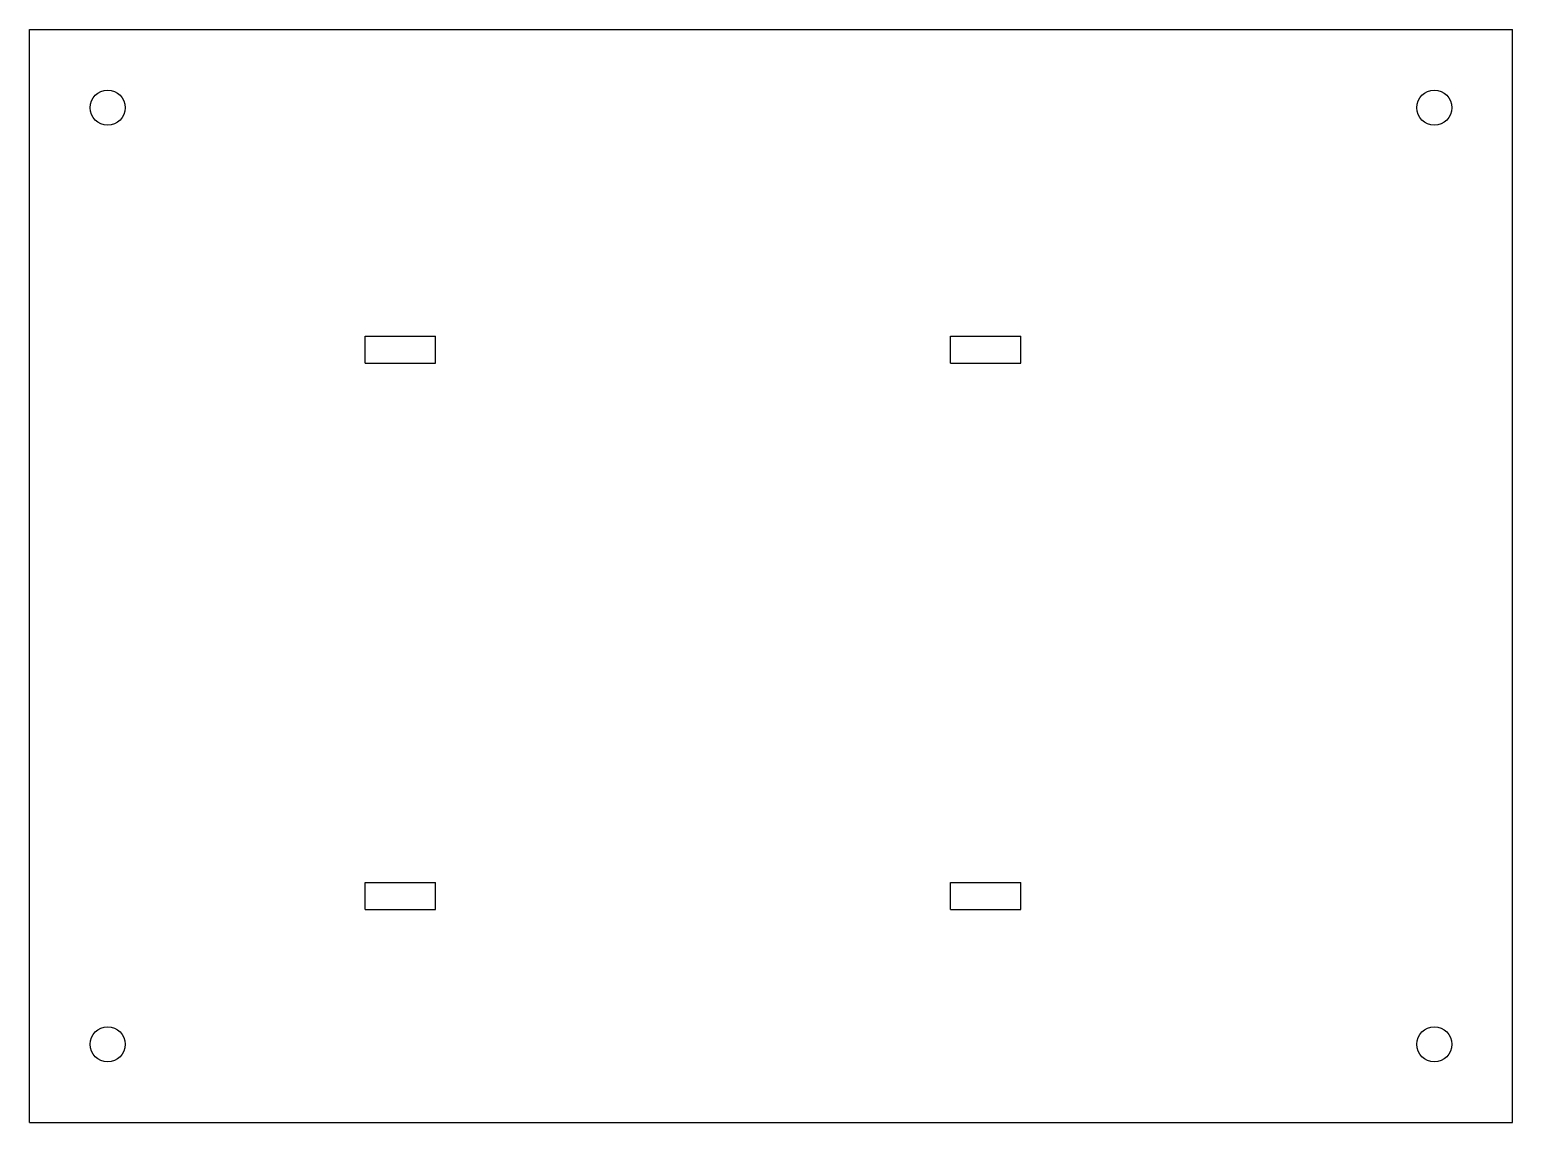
# Model space of a CAD drawing. Header units: millimetres. Extents: x 0 to 380, y 0 to 280.
import ezdxf

# ---------------------------------------------------------------- set-up
doc = ezdxf.new("R2010")
doc.units = ezdxf.units.MM
doc.layers.add('Part', color=7, linetype='CONTINUOUS')

msp = doc.modelspace()

# ---------------------------------------------------------------- linework, layer by layer
at = {"layer": 'Part'}
for p, q in [((0, 0, 8), (0, 280, 8)), ((0, 280), (0, 280, 8)), ((0, 0), (0, 280)), ((0, 0, 8), (0, 280, 8)), ((0, 280, 8), (380, 280, 8)), ((0, 280), (380, 280)), ((0, 280, 8), (380, 280, 8)), ((0, 280), (0, 280, 8)), ((0, 0), (0, 280)), ((0, 280), (380, 280)), ((380, 0, 8), (380, 280, 8)), ((380, 280), (380, 280, 8)), ((380, 0), (380, 280)), ((380, 0, 8), (380, 280, 8)), ((380, 280), (380, 280, 8)), ((380, 0), (380, 280)), ((24.5, 260), (24.5, 260, 8)), ((24.5, 260), (24.5, 260, 8)), ((364.5, 260), (364.5, 260, 8)), ((364.5, 260), (364.5, 260, 8)), ((86, 194.5, 8), (86, 201.5, 8)), ((86, 201.5, 8), (104, 201.5, 8)), ((86, 194.5), (86, 201.5)), ((86, 201.5), (104, 201.5)), ((86, 194.5, 8), (86, 201.5, 8)), ((86, 201.5), (86, 201.5, 8)), ((86, 194.5), (86, 201.5)), ((86, 201.5), (104, 201.5)), ((86, 201.5, 8), (104, 201.5, 8)), ((86, 201.5), (86, 201.5, 8)), ((104, 194.5, 8), (104, 201.5, 8)), ((104, 194.5), (104, 201.5)), ((104, 194.5, 8), (104, 201.5, 8)), ((104, 201.5), (104, 201.5, 8)), ((104, 194.5), (104, 201.5)), ((104, 201.5), (104, 201.5, 8)), ((236, 201.5, 8), (254, 201.5, 8)), ((236, 194.5, 8), (236, 201.5, 8)), ((236, 201.5), (254, 201.5)), ((236, 194.5), (236, 201.5)), ((236, 201.5), (254, 201.5)), ((236, 201.5, 8), (254, 201.5, 8)), ((236, 201.5), (236, 201.5, 8)), ((236, 194.5, 8), (236, 201.5, 8)), ((236, 201.5), (236, 201.5, 8)), ((236, 194.5), (236, 201.5)), ((254, 194.5, 8), (254, 201.5, 8)), ((254, 194.5), (254, 201.5)), ((254, 194.5, 8), (254, 201.5, 8)), ((254, 201.5), (254, 201.5, 8)), ((254, 194.5), (254, 201.5)), ((254, 201.5), (254, 201.5, 8)), ((86, 194.5, 8), (104, 194.5, 8)), ((86, 194.5), (104, 194.5)), ((86, 194.5), (104, 194.5)), ((86, 194.5, 8), (104, 194.5, 8)), ((86, 194.5), (86, 194.5, 8)), ((86, 194.5), (86, 194.5, 8)), ((104, 194.5), (104, 194.5, 8)), ((104, 194.5), (104, 194.5, 8)), ((236, 194.5, 8), (254, 194.5, 8)), ((236, 194.5), (254, 194.5)), ((236, 194.5), (254, 194.5)), ((236, 194.5, 8), (254, 194.5, 8)), ((236, 194.5), (236, 194.5, 8)), ((236, 194.5), (236, 194.5, 8)), ((254, 194.5), (254, 194.5, 8)), ((254, 194.5), (254, 194.5, 8)), ((86, 54.5, 8), (86, 61.5, 8)), ((86, 61.5, 8), (104, 61.5, 8)), ((86, 54.5), (86, 61.5)), ((86, 61.5), (104, 61.5)), ((86, 54.5, 8), (86, 61.5, 8)), ((86, 61.5), (86, 61.5, 8)), ((86, 54.5), (86, 61.5)), ((86, 61.5), (104, 61.5)), ((86, 61.5, 8), (104, 61.5, 8)), ((86, 61.5), (86, 61.5, 8)), ((104, 54.5, 8), (104, 61.5, 8)), ((104, 54.5), (104, 61.5)), ((104, 54.5, 8), (104, 61.5, 8)), ((104, 61.5), (104, 61.5, 8)), ((104, 54.5), (104, 61.5)), ((104, 61.5), (104, 61.5, 8)), ((236, 54.5, 8), (236, 61.5, 8)), ((236, 61.5, 8), (254, 61.5, 8)), ((236, 54.5), (236, 61.5)), ((236, 61.5), (254, 61.5)), ((236, 54.5, 8), (236, 61.5, 8)), ((236, 61.5), (236, 61.5, 8)), ((236, 54.5), (236, 61.5)), ((236, 61.5), (254, 61.5)), ((236, 61.5, 8), (254, 61.5, 8)), ((236, 61.5), (236, 61.5, 8)), ((254, 54.5, 8), (254, 61.5, 8)), ((254, 54.5), (254, 61.5)), ((254, 54.5, 8), (254, 61.5, 8)), ((254, 61.5), (254, 61.5, 8)), ((254, 54.5), (254, 61.5)), ((254, 61.5), (254, 61.5, 8)), ((86, 54.5, 8), (104, 54.5, 8)), ((86, 54.5), (104, 54.5)), ((86, 54.5), (104, 54.5)), ((86, 54.5, 8), (104, 54.5, 8)), ((86, 54.5), (86, 54.5, 8)), ((86, 54.5), (86, 54.5, 8)), ((104, 54.5), (104, 54.5, 8)), ((104, 54.5), (104, 54.5, 8)), ((236, 54.5, 8), (254, 54.5, 8)), ((236, 54.5), (254, 54.5)), ((236, 54.5), (254, 54.5)), ((236, 54.5, 8), (254, 54.5, 8)), ((236, 54.5), (236, 54.5, 8)), ((236, 54.5), (236, 54.5, 8)), ((254, 54.5), (254, 54.5, 8)), ((254, 54.5), (254, 54.5, 8)), ((24.5, 20), (24.5, 20, 8)), ((24.5, 20), (24.5, 20, 8)), ((364.5, 20), (364.5, 20, 8)), ((364.5, 20), (364.5, 20, 8)), ((0, 0), (0, 0, 8)), ((0, 0), (380, 0)), ((0, 0, 8), (380, 0, 8)), ((0, 0), (0, 0, 8)), ((0, 0, 8), (380, 0, 8)), ((0, 0), (380, 0)), ((380, 0), (380, 0, 8)), ((380, 0), (380, 0, 8))]:
    msp.add_line(p, q, dxfattribs=at)
for centre in [(20, 260, 8), (20, 260), (20, 260, 8), (20, 260), (360, 260, 8), (360, 260), (360, 260, 8), (360, 260), (20, 20, 8), (20, 20), (20, 20, 8), (20, 20), (360, 20, 8), (360, 20), (360, 20, 8), (360, 20)]:
    msp.add_circle(centre, 4.5, dxfattribs=at)

doc.saveas('drawing.dxf')
